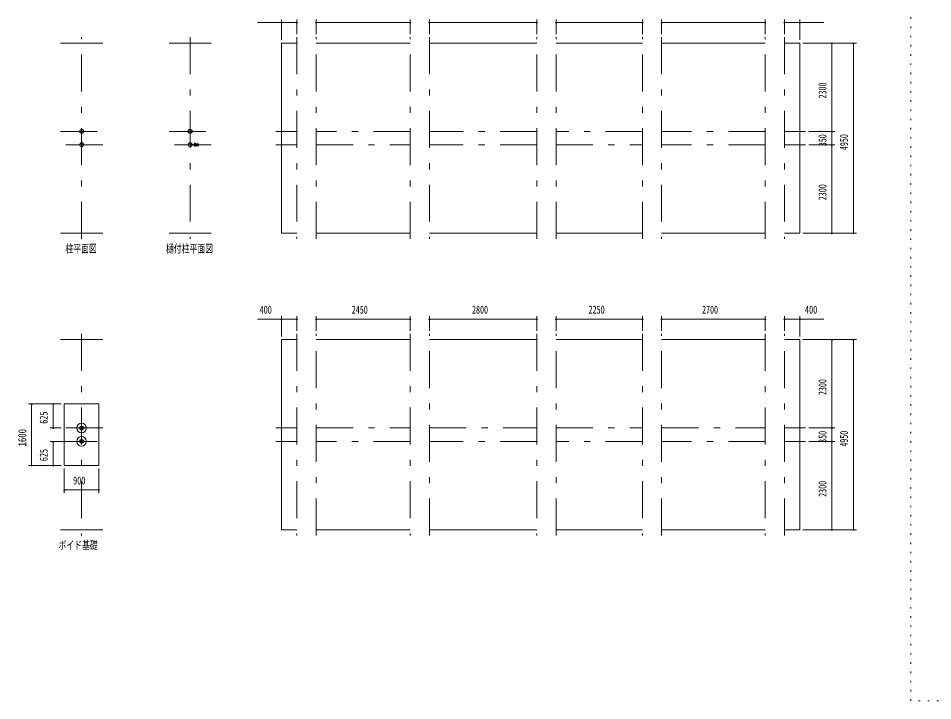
# Model space of a CAD drawing. Units: millimetres, scale not verified. Extents: x -35377 to 35394, y -16800 to 16800.
# Drawn here: x -35377 to -11556, y -16800 to 975 of the extents above; entities that cross this region are included whole.
import ezdxf
from ezdxf.enums import TextEntityAlignment as Align

# ---------------------------------------------------------------- set-up
doc = ezdxf.new("R2010")
doc.units = ezdxf.units.MM
doc.header["$LTSCALE"] = 80
doc.linetypes.add('USER3', pattern=[24, 12, -5, 2, -5])
doc.linetypes.add('USER4', pattern=[3, 0.5, -2.5])
for name, color, linetype, lineweight in [('0-2_1-08BOLD', 7, 'Continuous', 18), ('0-3_1-28CENTER', 3, 'USER3', 18), ('0-5_1-58DIM', 3, 'Continuous', 18), ('0-D_F-E_J_ADD', 5, 'USER4', 18)]:
    doc.layers.add(name, color=color, linetype=linetype, lineweight=lineweight)
doc.styles.add('ＭＳ ゴシック', font='')
doc.styles.get('ＭＳ ゴシック').set_extended_font_data('MS Gothic')

msp = doc.modelspace()

# ---------------------------------------------------------------- linework, layer by layer
at = {"layer": '0-2_1-08BOLD'}
for p, q in [((-33178.3, 330.04), (-34278.3, 330.04)), ((-31448.57, 330.04), (-30348.56, 330.04)), ((-25167.12, 330.04), (-27617.12, 330.04)), ((-21867.12, 330.04), (-24667.12, 330.04)), ((-19117.13, 330.04), (-21367.12, 330.04)), ((-15917.13, 330.04), (-18617.13, 330.04)), ((-33729.7, -2269.17), (-33729.7, -2020.73)), ((-33726.9, -2024.27), (-33729.7, -2024.27)), ((-33726.9, -2020.73), (-33726.9, -2269.17)), ((-33726.9, -2052.27), (-33725.3, -2052.27)), ((-33725.3, -2052.27), (-33725.3, -2022.27)), ((-30899.96, -2269.17), (-30899.96, -2020.73)), ((-30899.96, -2024.27), (-30897.16, -2024.27)), ((-30897.16, -2020.73), (-30897.16, -2269.17)), ((-33729.7, -2265.64), (-33726.9, -2265.64)), ((-30897.16, -2265.64), (-30899.96, -2265.64)), ((-30847.86, -2316.95), (-30801.66, -2316.95)), ((-30801.66, -2322.95), (-30847.86, -2322.95)), ((-30803.05, -2315.35), (-30846.37, -2315.35)), ((-30846.37, -2324.55), (-30803.05, -2324.55)), ((-30764.8, -2292.45), (-30680.21, -2292.45)), ((-30680.21, -2347.45), (-30764.8, -2347.45)), ((-33178.3, -4619.95), (-34278.3, -4619.95)), ((-30348.56, -4619.95), (-31448.57, -4619.95)), ((-27617.12, -4619.95), (-25167.12, -4619.95)), ((-24667.12, -4619.95), (-21867.12, -4619.95)), ((-21367.12, -4619.95), (-19117.13, -4619.95)), ((-18617.13, -4619.95), (-15917.13, -4619.95)), ((-15417.13, -4619.95), (-15017.13, -4619.95)), ((-34278.3, -7395.37), (-33178.3, -7395.37)), ((-25167.12, -7395.37), (-27617.12, -7395.37)), ((-21867.12, -7395.37), (-24667.12, -7395.37)), ((-19117.13, -7395.37), (-21367.12, -7395.37)), ((-15917.13, -7395.37), (-18617.13, -7395.37)), ((-33682.15, -9688.86), (-33774.45, -9688.86)), ((-33774.45, -9701.86), (-33682.15, -9701.86)), ((-33653.3, -9688.86), (-33677.92, -9688.86)), ((-33682.15, -10038.87), (-33774.45, -10038.87)), ((-33774.45, -10051.86), (-33682.15, -10051.86)), ((-33653.3, -10038.87), (-33677.92, -10038.87)), ((-33178.3, -12345.36), (-34278.3, -12345.36)), ((-27617.12, -12345.36), (-25167.12, -12345.36)), ((-24667.12, -12345.36), (-21867.12, -12345.36)), ((-21367.12, -12345.36), (-19117.13, -12345.36)), ((-18617.13, -12345.36), (-15917.13, -12345.36)), ((-15417.13, -12345.36), (-15017.13, -12345.36))]:
    msp.add_line(p, q, dxfattribs=at)
for points in [[(-28117.12, 330.04), (-28517.12, 330.04), (-28517.12, -4619.95), (-28117.12, -4619.95)], [(-15017.13, -4619.95), (-15017.13, 330.04), (-15417.13, 330.04)], [(-33731.3, -2022.27), (-33731.3, -2052.27), (-33729.7, -2052.27)], [(-30899.96, -2052.27), (-30901.56, -2052.27), (-30901.56, -2022.27)], [(-30895.56, -2022.27), (-30895.56, -2052.27), (-30897.16, -2052.27)], [(-33729.7, -2237.64), (-33731.3, -2237.64), (-33731.3, -2267.64)], [(-33725.3, -2267.64), (-33725.3, -2237.64), (-33726.9, -2237.64)], [(-30899.96, -2237.64), (-30901.56, -2237.64), (-30901.56, -2267.64)], [(-30895.56, -2267.64), (-30895.56, -2237.64), (-30897.16, -2237.64)], [(-28117.12, -7395.37), (-28517.12, -7395.37), (-28517.12, -12345.36), (-28117.12, -12345.36)], [(-15017.13, -12345.36), (-15017.13, -7395.37), (-15417.13, -7395.37)], [(-33778.68, -9688.86), (-33803.3, -9688.86), (-33803.3, -9701.86), (-33778.68, -9701.86)], [(-33677.92, -9701.86), (-33653.3, -9701.86), (-33653.3, -9688.86)], [(-33778.68, -10038.87), (-33803.3, -10038.87), (-33803.3, -10051.86), (-33778.68, -10051.86)], [(-33677.92, -10051.86), (-33653.3, -10051.86), (-33653.3, -10038.87)]]:
    msp.add_lwpolyline(points, dxfattribs=at)
msp.add_lwpolyline([(-33278.3, -9070.36), (-33278.3, -10670.37), (-34178.3, -10670.37), (-34178.3, -9070.36)], close=True, dxfattribs=at)
for centre, radius in [((-33728.31, -1969.95), 50.8), ((-33728.31, -1969.95), 46.6), ((-33728.31, -1915.3), 2.25), ((-30898.57, -1969.95), 50.8), ((-30898.57, -1969.95), 46.6), ((-30898.57, -1915.3), 2.25), ((-33728.31, -2319.95), 50.8), ((-33728.31, -2319.95), 46.6), ((-33728.31, -2374.61), 2.25), ((-30953.22, -2319.95), 2.25), ((-30898.57, -2319.95), 52.4), ((-30898.57, -2319.95), 50.8), ((-30898.57, -2319.95), 46.6), ((-30898.57, -2374.61), 2.25), ((-30774.32, -2319.95), 27.5), ((-30742.97, -2319.95), 2.25), ((-33728.3, -9695.37), 125), ((-33728.3, -9695.37), 50.8), ((-33728.3, -9695.37), 46.6), ((-33728.3, -10045.36), 125), ((-33728.3, -10045.36), 50.8), ((-33728.3, -10045.36), 46.6)]:
    msp.add_circle(centre, radius, dxfattribs=at)
for centre, radius, start, end in [((-33728.31, -1969.95), 52.4, 93.34433, 266.72241), ((-33728.31, -1915.3), 3.85, 322.09248, 270), ((-33728.31, -1969.95), 52.4, 273.28569, 90), ((-30898.57, -1969.95), 52.4, 93.34433, 266.72241), ((-30898.57, -1915.3), 3.85, 322.09248, 270), ((-30898.57, -1969.95), 52.4, 273.28569, 90), ((-33728.31, -2319.95), 52.4, 93.27759, 266.65567), ((-33728.31, -2374.61), 3.85, 90, 37.90752), ((-33728.31, -2319.95), 52.4, 270, 86.71431), ((-30953.22, -2319.95), 3.85, 52.09248, 0), ((-30898.57, -2374.61), 3.85, 90, 37.90752), ((-30774.32, -2319.95), 29.1, 0, 170.90512), ((-30774.32, -2319.95), 29.1, 189.09488, 354.06984), ((-30791.72, -2319.95), 44.9, 19.58864, 37.76454), ((-30791.72, -2319.95), 44.9, 322.23546, 340.41136), ((-30742.97, -2319.95), 3.85, 180, 128.65778), ((-30715.71, -2319.95), 44.9, 322.23546, 37.76454)]:
    msp.add_arc(centre, radius, start, end, dxfattribs=at)
at = {"layer": '0-3_1-28CENTER'}
for p, q in [((-33728.3, -4769.95), (-33728.3, 480.04)), ((-30898.57, 480.04), (-30898.57, -4769.95)), ((-28117.12, 480.04), (-28117.12, -4769.95)), ((-27617.12, -4769.95), (-27617.12, 480.04)), ((-25167.12, -4769.95), (-25167.12, 480.04)), ((-24667.12, 480.04), (-24667.12, -4769.95)), ((-21867.12, -4769.95), (-21867.12, 480.04)), ((-21367.12, -4769.95), (-21367.12, 480.04)), ((-19117.13, -4769.95), (-19117.13, 480.04)), ((-18617.13, 480.04), (-18617.13, -4769.95)), ((-15917.13, -4769.95), (-15917.13, 480.04)), ((-15417.13, 480.04), (-15417.13, -4769.95)), ((-34278.3, -1969.95), (-33178.3, -1969.95)), ((-33716.3, -2037.27), (-33740.3, -2037.27)), ((-31448.57, -1969.95), (-30348.56, -1969.95)), ((-30886.56, -2037.27), (-30910.56, -2037.27)), ((-28117.12, -1969.96), (-28667.12, -1969.96)), ((-25167.12, -1969.96), (-27617.12, -1969.96)), ((-21867.12, -1969.96), (-24667.12, -1969.96)), ((-19117.13, -1969.96), (-21367.12, -1969.96)), ((-15917.13, -1969.96), (-18617.13, -1969.96)), ((-15417.13, -1969.96), (-14867.13, -1969.96)), ((-33178.3, -2319.95), (-34278.3, -2319.95)), ((-33740.3, -2252.64), (-33716.3, -2252.64)), ((-30348.56, -2319.95), (-31448.57, -2319.95)), ((-30910.56, -2252.64), (-30886.56, -2252.64)), ((-30824.79, -2309.19), (-30824.79, -2330.71)), ((-30774.32, -2374.95), (-30774.32, -2264.95)), ((-28667.12, -2319.95), (-28117.12, -2319.95)), ((-27617.12, -2319.95), (-25167.12, -2319.95)), ((-21867.12, -2319.95), (-24667.12, -2319.95)), ((-21367.12, -2319.95), (-19117.13, -2319.95)), ((-15917.13, -2319.95), (-18617.13, -2319.95)), ((-14867.13, -2319.95), (-15417.13, -2319.95)), ((-33728.3, -7245.37), (-33728.3, -12495.36)), ((-28117.12, -7245.37), (-28117.12, -12495.36)), ((-27617.12, -12495.36), (-27617.12, -7245.37)), ((-25167.12, -7245.37), (-25167.12, -12495.36)), ((-24667.12, -12495.36), (-24667.12, -7245.37)), ((-21867.12, -7245.37), (-21867.12, -12495.36)), ((-21367.12, -12495.36), (-21367.12, -7245.37)), ((-19117.13, -7245.37), (-19117.13, -12495.36)), ((-18617.13, -12495.36), (-18617.13, -7245.37)), ((-15917.13, -7245.37), (-15917.13, -12495.36)), ((-15417.13, -12495.36), (-15417.13, -7245.37)), ((-33178.3, -9695.37), (-34278.3, -9695.37)), ((-28667.12, -9695.37), (-28117.12, -9695.37)), ((-27617.12, -9695.37), (-25167.12, -9695.37)), ((-24667.12, -9695.37), (-21867.12, -9695.37)), ((-21367.12, -9695.37), (-19117.13, -9695.37)), ((-18617.13, -9695.37), (-15917.13, -9695.37)), ((-15417.13, -9695.37), (-14867.13, -9695.37)), ((-34278.3, -10045.36), (-33178.3, -10045.36)), ((-28117.12, -10045.37), (-28667.12, -10045.37)), ((-25167.12, -10045.37), (-27617.12, -10045.37)), ((-21867.12, -10045.37), (-24667.12, -10045.37)), ((-19117.13, -10045.37), (-21367.12, -10045.37)), ((-15917.13, -10045.37), (-18617.13, -10045.37)), ((-14867.13, -10045.37), (-15417.13, -10045.37))]:
    msp.add_line(p, q, dxfattribs=at)
at = {"layer": '0-5_1-58DIM'}
for p, q in [((-28117.12, 865.04), (-29145.12, 865.04)), ((-28501.12, 865.04), (-28533.12, 865.04)), ((-28517.12, 410.04), (-28517.12, 945.04)), ((-28517.12, 865.04), (-28117.12, 865.04)), ((-28101.12, 865.04), (-28133.12, 865.04)), ((-28117.12, 945.04), (-28117.12, 560.04)), ((-27601.12, 865.04), (-27633.12, 865.04)), ((-27617.12, 560.04), (-27617.12, 945.04)), ((-27617.12, 865.04), (-25167.12, 865.04)), ((-25151.12, 865.04), (-25183.12, 865.04)), ((-25167.12, 560.04), (-25167.12, 945.04)), ((-24651.12, 865.04), (-24683.12, 865.04)), ((-24667.12, 945.04), (-24667.12, 560.04)), ((-24667.12, 865.04), (-21867.12, 865.04)), ((-21851.12, 865.04), (-21883.12, 865.04)), ((-21867.12, 560.04), (-21867.12, 945.04)), ((-21351.12, 865.04), (-21383.12, 865.04)), ((-21367.12, 560.04), (-21367.12, 945.04)), ((-21367.12, 865.04), (-19117.13, 865.04)), ((-19101.13, 865.04), (-19133.13, 865.04)), ((-19117.13, 560.04), (-19117.13, 945.04)), ((-18601.13, 865.04), (-18633.13, 865.04)), ((-18617.13, 945.04), (-18617.13, 560.04)), ((-18617.13, 865.04), (-15917.13, 865.04)), ((-15901.13, 865.04), (-15933.13, 865.04)), ((-15917.13, 560.04), (-15917.13, 945.04)), ((-15401.12, 865.04), (-15433.12, 865.04)), ((-15417.13, 945.04), (-15417.13, 560.04)), ((-15417.13, 865.04), (-15017.13, 865.04)), ((-15001.13, 865.04), (-15033.13, 865.04)), ((-15017.13, 945.04), (-15017.13, 410.04)), ((-14389.12, 865.04), (-15017.13, 865.04)), ((-14937.13, 330.04), (-13542.13, 330.04)), ((-14166.13, 330.04), (-14198.13, 330.04)), ((-14182.13, -1969.96), (-14182.13, 330.04)), ((-13606.13, 330.04), (-13638.13, 330.04)), ((-13622.13, 330.04), (-13622.13, -4619.95)), ((-14787.13, -1969.96), (-14102.13, -1969.96)), ((-14166.13, -1969.96), (-14198.13, -1969.96)), ((-14182.13, -2319.95), (-14182.13, -1969.96)), ((-14102.13, -2319.95), (-14787.13, -2319.95)), ((-14166.13, -2319.95), (-14198.13, -2319.95)), ((-14182.13, -4619.95), (-14182.13, -2319.95)), ((-14937.13, -4619.95), (-13542.13, -4619.95)), ((-14166.13, -4619.95), (-14198.13, -4619.95)), ((-13606.13, -4619.95), (-13638.13, -4619.95)), ((-28517.12, -6860.37), (-29145.12, -6860.37)), ((-28501.12, -6860.37), (-28533.12, -6860.37)), ((-28517.12, -7315.37), (-28517.12, -6780.37)), ((-28517.12, -6860.37), (-28117.12, -6860.37)), ((-28101.12, -6860.37), (-28133.12, -6860.37)), ((-28117.12, -6780.37), (-28117.12, -7165.37)), ((-27601.12, -6860.37), (-27633.12, -6860.37)), ((-27617.12, -7165.37), (-27617.12, -6780.37)), ((-27617.12, -6860.37), (-25167.12, -6860.37)), ((-25151.12, -6860.37), (-25183.12, -6860.37)), ((-25167.12, -6780.37), (-25167.12, -7165.37)), ((-24651.12, -6860.37), (-24683.12, -6860.37)), ((-24667.12, -7165.37), (-24667.12, -6780.37)), ((-24667.12, -6860.37), (-21867.12, -6860.37)), ((-21851.12, -6860.37), (-21883.12, -6860.37)), ((-21867.12, -6780.37), (-21867.12, -7165.37)), ((-21351.12, -6860.37), (-21383.12, -6860.37)), ((-21367.12, -7165.37), (-21367.12, -6780.37)), ((-21367.12, -6860.37), (-19117.13, -6860.37)), ((-19101.13, -6860.37), (-19133.13, -6860.37)), ((-19117.13, -6780.37), (-19117.13, -7165.37)), ((-18601.13, -6860.37), (-18633.13, -6860.37)), ((-18617.13, -7165.37), (-18617.13, -6780.37)), ((-18617.13, -6860.37), (-15917.13, -6860.37)), ((-15901.13, -6860.37), (-15933.13, -6860.37)), ((-15917.13, -6780.37), (-15917.13, -7165.37)), ((-15401.12, -6860.37), (-15433.12, -6860.37)), ((-15417.13, -7165.37), (-15417.13, -6780.37)), ((-15417.13, -6860.37), (-15017.13, -6860.37)), ((-15001.13, -6860.37), (-15033.13, -6860.37)), ((-15017.13, -6780.37), (-15017.13, -7315.37)), ((-15017.13, -6860.37), (-14389.12, -6860.37)), ((-14937.13, -7395.37), (-13542.13, -7395.37)), ((-14166.13, -7395.37), (-14198.13, -7395.37)), ((-14182.13, -9695.37), (-14182.13, -7395.37)), ((-13606.13, -7395.37), (-13638.13, -7395.37)), ((-13622.13, -7395.37), (-13622.13, -12345.36)), ((-35108.31, -9070.36), (-34258.3, -9070.36)), ((-35012.31, -9070.36), (-35044.31, -9070.36)), ((-35028.31, -9070.36), (-35028.31, -10670.37)), ((-34452.31, -9070.36), (-34484.31, -9070.36)), ((-34468.31, -9070.36), (-34468.31, -9695.37)), ((-34258.3, -9695.37), (-34548.31, -9695.37)), ((-34452.31, -9695.37), (-34484.31, -9695.37)), ((-14787.13, -9695.37), (-14102.13, -9695.37)), ((-14166.13, -9695.37), (-14198.13, -9695.37)), ((-14182.13, -10045.37), (-14182.13, -9695.37)), ((-34258.3, -10045.36), (-34548.31, -10045.36)), ((-34452.31, -10045.36), (-34484.31, -10045.36)), ((-34468.31, -10045.36), (-34468.31, -10670.37)), ((-14102.13, -10045.37), (-14787.13, -10045.37)), ((-14166.13, -10045.37), (-14198.13, -10045.37)), ((-14182.13, -12345.36), (-14182.13, -10045.37)), ((-34258.3, -10670.37), (-35108.31, -10670.37)), ((-35012.31, -10670.37), (-35044.31, -10670.37)), ((-34452.31, -10670.37), (-34484.31, -10670.37)), ((-34178.3, -11390.37), (-34178.3, -10750.37)), ((-33278.3, -10750.37), (-33278.3, -11390.37)), ((-34162.3, -11310.37), (-34194.3, -11310.37)), ((-34178.3, -11310.37), (-33278.3, -11310.37)), ((-33262.3, -11310.37), (-33294.3, -11310.37)), ((-13542.13, -12345.36), (-14937.13, -12345.36)), ((-14166.13, -12345.36), (-14198.13, -12345.36)), ((-13606.13, -12345.36), (-13638.13, -12345.36))]:
    msp.add_line(p, q, dxfattribs=at)
for centre in [(-28517.12, 865.04), (-28117.12, 865.04), (-27617.12, 865.04), (-25167.12, 865.04), (-24667.12, 865.04), (-21867.12, 865.04), (-21367.12, 865.04), (-19117.13, 865.04), (-18617.13, 865.04), (-15917.13, 865.04), (-15417.12, 865.04), (-15017.13, 865.04), (-14182.13, 330.04), (-13622.13, 330.04), (-14182.13, -1969.96), (-14182.13, -2319.95), (-14182.13, -4619.95), (-13622.13, -4619.95), (-28517.12, -6860.37), (-28117.12, -6860.37), (-27617.12, -6860.37), (-25167.12, -6860.37), (-24667.12, -6860.37), (-21867.12, -6860.37), (-21367.12, -6860.37), (-19117.13, -6860.37), (-18617.13, -6860.37), (-15917.13, -6860.37), (-15417.12, -6860.37), (-15017.13, -6860.37), (-14182.13, -7395.37), (-13622.13, -7395.37), (-35028.31, -9070.36), (-34468.31, -9070.36), (-34468.31, -9695.37), (-14182.13, -9695.37), (-34468.31, -10045.36), (-14182.13, -10045.37), (-35028.31, -10670.37), (-34468.31, -10670.37), (-34178.3, -11310.37), (-33278.3, -11310.37), (-14182.13, -12345.36), (-13622.13, -12345.36)]:
    msp.add_arc(centre, 16, 180, 0, dxfattribs=at)
at = {"layer": '0-D_F-E_J_ADD'}
msp.add_lwpolyline([(35393.96, -16800), (-12126.04, -16800), (-12126.04, 16800), (35393.96, 16800)], close=True, dxfattribs=at)

# ---------------------------------------------------------------- texts
at = {"layer": '0-5_1-58DIM', "color": 7, "style": 'ＭＳ ゴシック'}
for s, width, p in [('2300', 0.7, (-14262.13, -1114.25)), ('350', 0.7, (-14262.13, -2358.19)), ('4950', 0.7, (-13702.13, -2458.49)), ('2300', 0.7, (-14262.13, -3764.25)), ('2300', 0.7, (-14262.13, -8839.67)), ('625', 0.65, (-34548.31, -9585.77)), ('1600', 0.8, (-35108.31, -10176.79)), ('350', 0.7, (-14262.13, -10083.6)), ('4950', 0.7, (-13702.13, -10183.9)), ('625', 0.65, (-34548.31, -10560.77)), ('2300', 0.7, (-14262.13, -11489.66))]:
    msp.add_text(s, height=208.4, rotation=90, dxfattribs=dict(at, width=width)).set_placement(p, align=Align.BOTTOM_LEFT)
for s, width, p in [('柱平面図', 0.7, (-34148.31, -5191.52)), ('樋付柱平面図', 0.7, (-31528.57, -5191.52)), ('400', 0.75, (-29091.32, -6780.37)), ('2450', 0.7, (-26689.74, -6780.37)), ('2800', 0.7, (-23557.16, -6780.37)), ('2250', 0.65, (-20524.82, -6780.37)), ('2700', 0.7, (-17565.69, -6780.37)), ('400', 0.75, (-14883.32, -6780.37)), ('900', 0.75, (-33948.5, -11230.37)), ('ボイド基礎', 0.7, (-34328.3, -12916.94))]:
    msp.add_text(s, height=208.4, dxfattribs=dict(at, width=width)).set_placement(p, align=Align.BOTTOM_LEFT)

doc.saveas('drawing.dxf')
